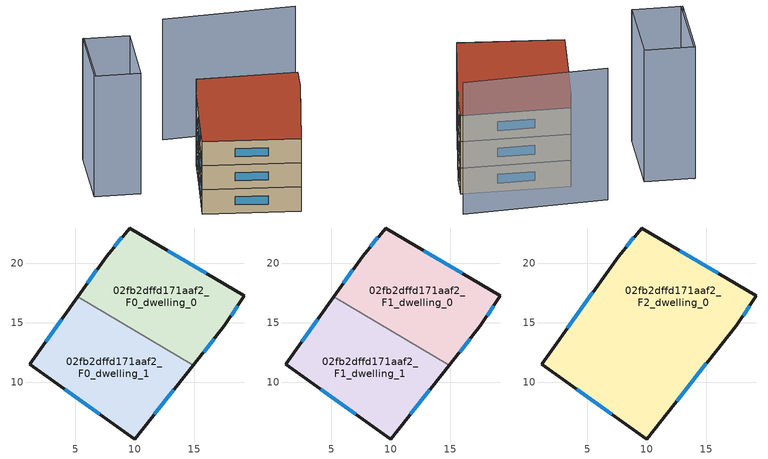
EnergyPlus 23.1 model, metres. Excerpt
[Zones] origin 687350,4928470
02fb2dffd171aaf2_F0_dwelling_0
 floor ground (EU_floor_Construction): 19.19,17.25 17.52,14.75 14.88,11.43 5.2,17.17 7.62,20.57 9.56,22.95 z0
 wall outside (EU_wall_Construction): 14.88,11.43 17.52,14.75 19.19,17.25 9.56,22.95 7.62,20.57 5.2,17.17 z0:3
 wall to 02fb2dffd171aaf2_F0_dwelling_1 (EU_wall_Construction): 5.2,17.17 14.88,11.43 z0:3
 window (EU_Window_Construction): 6.81,19.44 6,18.31 / 8.91,22.16 8.26,21.37 / 15.98,19.15 12.77,21.05 / 18.07,15.59 18.63,16.42 / 15.76,12.54 16.64,13.65 z1:2
02fb2dffd171aaf2_F0_dwelling_1
 floor ground (EU_floor_Construction): 14.88,11.43 9.97,5.24 1.16,11.5 5.2,17.17 z0
 wall outside (EU_wall_Construction): 5.2,17.17 1.16,11.5 9.97,5.24 14.88,11.43 z0:3
 window (EU_Window_Construction): 11.61,7.3 13.24,9.37 / 4.09,9.42 7.03,7.32 / 3.85,15.28 2.5,13.39 z1:2
02fb2dffd171aaf2_F1_dwelling_0
 floor to 02fb2dffd171aaf2_F0_dwelling_0 (EU_floor_Construction): 19.19,17.25 17.52,14.75 14.88,11.43 5.2,17.17 7.62,20.57 9.56,22.95 z3
 wall outside (EU_wall_Construction): 14.88,11.43 17.52,14.75 19.19,17.25 9.56,22.95 7.62,20.57 5.2,17.17 z3:6
 wall to 02fb2dffd171aaf2_F1_dwelling_1 (EU_wall_Construction): 5.2,17.17 14.88,11.43 z3:6
 window (EU_Window_Construction): 6.81,19.44 6,18.31 / 8.91,22.16 8.26,21.37 / 15.98,19.15 12.77,21.05 / 18.07,15.59 18.63,16.42 / 15.76,12.54 16.64,13.65 z4:5
02fb2dffd171aaf2_F1_dwelling_1
 floor to 02fb2dffd171aaf2_F0_dwelling_1 (EU_floor_Construction): 14.88,11.43 9.97,5.24 1.16,11.5 5.2,17.17 z3
 wall outside (EU_wall_Construction): 5.2,17.17 1.16,11.5 9.97,5.24 14.88,11.43 z3:6
 window (EU_Window_Construction): 11.61,7.3 13.24,9.37 / 4.09,9.42 7.03,7.32 / 3.85,15.28 2.5,13.39 z4:5
02fb2dffd171aaf2_F2_dwelling_0
 floor to 02fb2dffd171aaf2_F1_dwelling_0 (EU_floor_Construction): 19.19,17.25 17.52,14.75 14.88,11.43 5.2,17.17 7.62,20.57 9.56,22.95 z6
 floor to 02fb2dffd171aaf2_F1_dwelling_1 (EU_floor_Construction): 14.88,11.43 9.97,5.24 1.16,11.5 5.2,17.17 z6
 wall outside (EU_wall_Construction): 1.16,11.5 9.97,5.24 17.52,14.75 19.19,17.25 9.56,22.95 7.62,20.57 1.16,11.5 z6:9
 window (EU_Window_Construction): 4.09,9.42 7.03,7.32 / 5.46,17.55 3.31,14.53 / 8.91,22.16 8.26,21.37 / 15.98,19.15 12.77,21.05 / 18.07,15.59 18.63,16.42 / 12.48,8.41 15,11.58 z7:8
 roof outside (EU_roof_Construction): 9.97,5.24 17.52,14.75 19.19,17.25 9.56,22.95 7.62,20.57 1.16,11.5 z9
shading: -1.05,29.39 -5.42,21.89 / 21.56,20.58 8.42,27.34 / -1.19,29.39 3.26,26.75 / 3.26,26.75 -1.14,19.34 / -1.14,19.34 -5.58,21.98 / -5.58,21.98 -1.19,29.39 z0:15
[Building]
EU S2 Campaign: North Axis=0; Terrain=City; Solar Distribution=FullExterior
[Site:Location]
Bologna: Latitude=44.5; Longitude=11.25; Time Zone=1; Elevation=37
[SizingPeriod:WeatherFileDays]
AnnualSizingPeriod: Begin Month=1; Begin Day of Month=1; End Month=12; End Day of Month=31; Day of Week for Start Day=Monday; Use Weather File Daylight Saving Period=No; Use Weather File Rain and Snow Indicators=No
[MATERIAL]
EU_InternalMass_Material: Roughness=MediumRough; Thickness=0.1; Conductivity=1; Density=1800; Specific Heat=900; Thermal Absorptance=0.9; Solar Absorptance=0.7; Visible Absorptance=0.7
[MATERIAL:NOMASS] Roughness=MediumRough; Thermal Absorptance=0.9; Solar Absorptance=0.7; Visible Absorptance=0.7
Name | Thermal Resistance
EU_wall_NoMass | 0.937881
EU_roof_NoMass | 0.548572
EU_floor_NoMass | 0.71348
[WINDOWMATERIAL:SIMPLEGLAZINGSYSTEM]
EU_Window_SimpleGlazing: UFactor=4.25633; Solar Heat Gain Coefficient=0.85; Visible Transmittance=0.85
[CONSTRUCTION]
EU_wall_Construction: EU_wall_NoMass
EU_roof_Construction: EU_roof_NoMass
EU_floor_Construction: EU_floor_NoMass
EU_InternalMass_Construction: EU_InternalMass_Material
EU_Window_Construction: EU_Window_SimpleGlazing
[ZONE] Type=1; Multiplier=1; Ceiling Height=autocalculate; Floor Area=autocalculate; Part of Total Floor Area=Yes
Name | Volume
02fb2dffd171aaf2_F0_dwelling_0; 02fb2dffd171aaf2_F1_dwelling_0 | 245.271
02fb2dffd171aaf2_F2_dwelling_0 | 490.507
02fb2dffd171aaf2_F0_dwelling_1; 02fb2dffd171aaf2_F1_dwelling_1 | 245.247
[INTERNALMASS] Construction=EU_InternalMass_Construction
Name | Zone or ZoneList | Surface Area
02fb2dffd171aaf2_F0_dwelling_0_EU_InternalMass | 02fb2dffd171aaf2_F0_dwelling_0 | 81.757
02fb2dffd171aaf2_F0_dwelling_1_EU_InternalMass | 02fb2dffd171aaf2_F0_dwelling_1 | 81.7489
02fb2dffd171aaf2_F1_dwelling_0_EU_InternalMass | 02fb2dffd171aaf2_F1_dwelling_0 | 81.757
02fb2dffd171aaf2_F1_dwelling_1_EU_InternalMass | 02fb2dffd171aaf2_F1_dwelling_1 | 81.7489
02fb2dffd171aaf2_F2_dwelling_0_EU_InternalMass | 02fb2dffd171aaf2_F2_dwelling_0 | 163.502
[OTHEREQUIPMENT] Fuel Type=Electricity; Design Level Calculation Method=Watts/Area; Power per Zone Floor Area=1; Fraction Latent=0; Fraction Radiant=0; Fraction Lost=0; Carbon Dioxide Generation Rate=0; EndUse Subcategory=EU_Step8_InternalGains
Name | Zone or ZoneList or Space or SpaceList | Schedule
EU_Step8_InternalGain_02fb2dffd171aaf2_F0_dwelling_0_f000 | 02fb2dffd171aaf2_F0_dwelling_0 | EU_Step8_GainSchedule_02fb2dffd171aaf2_F0_dwelling_0_f000
EU_Step8_InternalGain_02fb2dffd171aaf2_F0_dwelling_1_f000 | 02fb2dffd171aaf2_F0_dwelling_1 | EU_Step8_GainSchedule_02fb2dffd171aaf2_F0_dwelling_1_f000
EU_Step8_InternalGain_02fb2dffd171aaf2_F1_dwelling_0_f000 | 02fb2dffd171aaf2_F1_dwelling_0 | EU_Step8_GainSchedule_02fb2dffd171aaf2_F1_dwelling_0_f000
EU_Step8_InternalGain_02fb2dffd171aaf2_F1_dwelling_1_f000 | 02fb2dffd171aaf2_F1_dwelling_1 | EU_Step8_GainSchedule_02fb2dffd171aaf2_F1_dwelling_1_f000
EU_Step8_InternalGain_02fb2dffd171aaf2_F2_dwelling_0_f000 | 02fb2dffd171aaf2_F2_dwelling_0 | EU_Step8_GainSchedule_02fb2dffd171aaf2_F2_dwelling_0_f000
[ZONEVENTILATION:DESIGNFLOWRATE] Schedule=EU_AlwaysOn; Design Flow Rate Calculation Method=AirChanges/Hour; Air Changes per Hour=0.687892; Ventilation Type=Natural; Fan Pressure Rise=0; Fan Total Efficiency=1; Constant Term Coefficient=1; Temperature Term Coefficient=0; Velocity Term Coefficient=0; Velocity Squared Term Coefficient=0; Minimum Indoor Temperature=-100; Maximum Indoor Temperature=100; Delta Temperature=-100; Minimum Outdoor Temperature=-100; Maximum Outdoor Temperature=100; Maximum Wind Speed=40
Name | Zone or ZoneList or Space or SpaceList
EU_ConstantAir_02fb2dffd171aaf2_F0_dwelling_0 | 02fb2dffd171aaf2_F0_dwelling_0
EU_ConstantAir_02fb2dffd171aaf2_F0_dwelling_1 | 02fb2dffd171aaf2_F0_dwelling_1
EU_ConstantAir_02fb2dffd171aaf2_F1_dwelling_0 | 02fb2dffd171aaf2_F1_dwelling_0
EU_ConstantAir_02fb2dffd171aaf2_F1_dwelling_1 | 02fb2dffd171aaf2_F1_dwelling_1
EU_ConstantAir_02fb2dffd171aaf2_F2_dwelling_0 | 02fb2dffd171aaf2_F2_dwelling_0
[HVACTEMPLATE:THERMOSTAT] Constant Heating Setpoint=20; Constant Cooling Setpoint=50
EU_HeatOnly_02fb2dffd171aaf2_F0_dwelling_0; EU_HeatOnly_02fb2dffd171aaf2_F0_dwelling_1; EU_HeatOnly_02fb2dffd171aaf2_F1_dwelling_0; EU_HeatOnly_02fb2dffd171aaf2_F1_dwelling_1; EU_HeatOnly_02fb2dffd171aaf2_F2_dwelling_0
[HVACTEMPLATE:ZONE:IDEALLOADSAIRSYSTEM] System Availability Schedule=EU_AlwaysOn; Maximum Heating Supply Air Temperature=50; Minimum Cooling Supply Air Temperature=13; Maximum Heating Supply Air Humidity Ratio=0.0156; Minimum Cooling Supply Air Humidity Ratio=0.0077; Heating Limit=NoLimit; Cooling Limit=NoLimit; Heating Availability Schedule=EU_AlwaysOn; Cooling Availability Schedule=EU_CoolingOff; Dehumidification Control Type=ConstantSensibleHeatRatio; Cooling Sensible Heat Ratio=0.7; Dehumidification Setpoint=60; Humidification Control Type=None; Humidification Setpoint=30; Outdoor Air Method=None; Outdoor Air Flow Rate per Person=0.00944; Outdoor Air Flow Rate per Zone Floor Area=0; Outdoor Air Flow Rate per Zone=0; Demand Controlled Ventilation Type=None; Outdoor Air Economizer Type=NoEconomizer; Heat Recovery Type=None; Sensible Heat Recovery Effectiveness=0.7; Latent Heat Recovery Effectiveness=0.65
Name | Template Thermostat
02fb2dffd171aaf2_F0_dwelling_0 | EU_HeatOnly_02fb2dffd171aaf2_F0_dwelling_0
02fb2dffd171aaf2_F0_dwelling_1 | EU_HeatOnly_02fb2dffd171aaf2_F0_dwelling_1
02fb2dffd171aaf2_F1_dwelling_0 | EU_HeatOnly_02fb2dffd171aaf2_F1_dwelling_0
02fb2dffd171aaf2_F1_dwelling_1 | EU_HeatOnly_02fb2dffd171aaf2_F1_dwelling_1
02fb2dffd171aaf2_F2_dwelling_0 | EU_HeatOnly_02fb2dffd171aaf2_F2_dwelling_0
[SIZING:ZONE] Zone Cooling Design Supply Air Temperature Input Method=SupplyAirTemperature; Zone Cooling Design Supply Air Temperature=13; Zone Heating Design Supply Air Temperature Input Method=SupplyAirTemperature; Zone Heating Design Supply Air Temperature=50; Zone Cooling Design Supply Air Humidity Ratio=0.008; Zone Heating Design Supply Air Humidity Ratio=0.008; Cooling Design Air Flow Method=DesignDay; Cooling Design Air Flow Rate=0; Cooling Minimum Air Flow per Zone Floor Area=0.000762; Cooling Minimum Air Flow=0; Cooling Minimum Air Flow Fraction=0.2; Heating Design Air Flow Method=DesignDay; Heating Design Air Flow Rate=0; Heating Maximum Air Flow per Zone Floor Area=0.002032; Heating Maximum Air Flow=0.141576; Heating Maximum Air Flow Fraction=0.3; Account for Dedicated Outdoor Air System=No; Dedicated Outdoor Air System Control Strategy=NeutralSupplyAir; Dedicated Outdoor Air Low Setpoint Temperature for Design=autosize; Dedicated Outdoor Air High Setpoint Temperature for Design=autosize; Zone Load Sizing Method=Sensible Load Only No Latent Load; Zone Latent Cooling Design Supply Air Humidity Ratio Input Method=HumidityRatioDifference; Zone Cooling Design Supply Air Humidity Ratio Difference=0.005; Zone Latent Heating Design Supply Air Humidity Ratio Input Method=HumidityRatioDifference; Zone Humidification Design Supply Air Humidity Ratio Difference=0.005
02fb2dffd171aaf2_F0_dwelling_0; 02fb2dffd171aaf2_F0_dwelling_1; 02fb2dffd171aaf2_F1_dwelling_0; 02fb2dffd171aaf2_F1_dwelling_1; 02fb2dffd171aaf2_F2_dwelling_0
[SCHEDULE:CONSTANT]
Name | Hourly Value
EU_AlwaysOn | 1
EU_CoolingOff | 0
[SCHEDULE:FILE] Column Number=1; Rows to Skip at Top=0; Number of Hours of Data=8760; Column Separator=Comma; Interpolate to Timestep=No; Minutes per Item=60; Adjust Schedule for Daylight Savings=Yes
Name | File
EU_Step8_GainSchedule_02fb2dffd171aaf2_F0_dwelling_0_f000 | ../../schedules/02fb2dffd171aaf2/02fb2dffd171aaf2_F0_dwelling_0_f000_gain.csv
EU_Step8_GainSchedule_02fb2dffd171aaf2_F0_dwelling_1_f000 | ../../schedules/02fb2dffd171aaf2/02fb2dffd171aaf2_F0_dwelling_1_f000_gain.csv
EU_Step8_GainSchedule_02fb2dffd171aaf2_F1_dwelling_0_f000 | ../../schedules/02fb2dffd171aaf2/02fb2dffd171aaf2_F1_dwelling_0_f000_gain.csv
EU_Step8_GainSchedule_02fb2dffd171aaf2_F1_dwelling_1_f000 | ../../schedules/02fb2dffd171aaf2/02fb2dffd171aaf2_F1_dwelling_1_f000_gain.csv
EU_Step8_GainSchedule_02fb2dffd171aaf2_F2_dwelling_0_f000 | ../../schedules/02fb2dffd171aaf2/02fb2dffd171aaf2_F2_dwelling_0_f000_gain.csv
